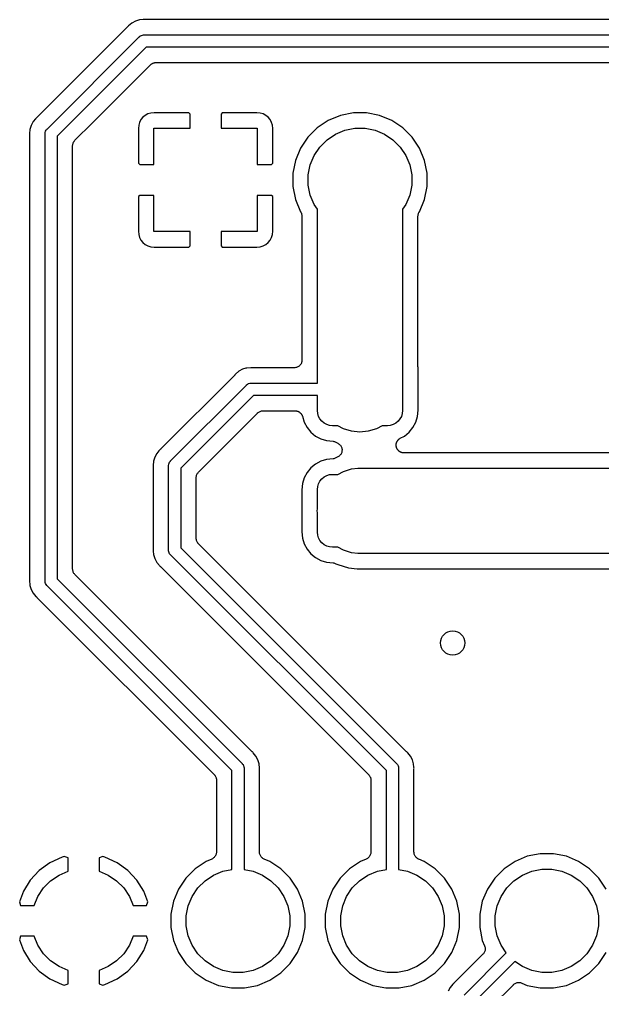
# Model space of a CAD drawing. Extents: x 49 to 143, y -158 to -38.
# Drawn here: x 70.98 to 80.57, y -66.66 to -50.7 of the extents above; entities that cross this region are included whole.
import ezdxf

# ---------------------------------------------------------------- set-up
doc = ezdxf.new("R2010")
doc.units = 0
doc.layers.add('BLACK', color=7, linetype='CONTINUOUS')

msp = doc.modelspace()

# ---------------------------------------------------------------- linework, layer by layer
at = {"layer": 'BLACK', "linetype": 'CONTINUOUS'}
for p, q in [((72.8274, -50.7582), (72.7735, -50.8025)), ((72.8889, -50.7254), (72.8274, -50.7582)), ((72.9556, -50.7051), (72.8889, -50.7254)), ((73.0137, -50.6994), (72.9556, -50.7051)), ((73.0138, -50.6994), (73.0137, -50.6994)), ((73.025, -50.6983), (73.0138, -50.6994)), ((73.0362, -50.6994), (73.025, -50.6983)), ((73.0415, -50.6994), (73.0362, -50.6994)), ((73.0468, -50.7), (73.0415, -50.6994)), ((73.0486, -50.7), (73.0468, -50.7)), ((87.4794, -50.7), (73.0486, -50.7)), ((72.758, -50.8204), (71.2674, -52.311)), ((72.7614, -50.8163), (72.758, -50.8204)), ((72.7652, -50.8125), (72.7614, -50.8163)), ((72.7663, -50.8112), (72.7652, -50.8125)), ((72.7735, -50.8025), (72.7663, -50.8112)), ((71.4338, -52.5038), (72.9508, -50.9868)), ((72.9508, -50.9868), (72.9539, -50.9829)), ((72.9539, -50.9829), (72.9578, -50.9798)), ((72.9578, -50.9798), (72.9615, -50.9768)), ((72.9578, -50.9798), (72.9578, -50.9798)), ((72.9615, -50.9768), (72.9692, -50.9705)), ((72.9692, -50.9705), (72.9865, -50.9612)), ((72.9865, -50.9612), (73.0054, -50.9554)), ((73.0054, -50.9554), (73.0201, -50.954)), ((73.0201, -50.954), (73.025, -50.9535)), ((73.0201, -50.954), (73.0201, -50.954)), ((73.025, -50.9535), (73.0299, -50.954)), ((73.0299, -50.954), (87.4981, -50.954)), ((73.0664, -51.154), (71.601, -52.6194)), ((87.4616, -51.154), (73.0664, -51.154)), ((73.2126, -51.4091), (73.2242, -51.408)), ((73.2242, -51.408), (87.3038, -51.408)), ((72.1794, -52.4002), (73.1344, -51.4452)), ((73.1344, -51.4452), (73.1347, -51.4449)), ((73.1347, -51.4449), (73.1347, -51.4449)), ((73.1347, -51.4449), (73.1348, -51.4449)), ((73.1348, -51.4449), (73.1357, -51.444)), ((73.1357, -51.444), (73.1449, -51.4366)), ((73.1449, -51.4366), (73.154, -51.4292)), ((73.154, -51.4292), (73.1545, -51.4289)), ((73.1545, -51.4289), (73.1551, -51.4285)), ((73.1551, -51.4285), (73.1655, -51.4231)), ((73.1655, -51.4231), (73.1758, -51.4176)), ((73.1758, -51.4176), (73.1765, -51.4174)), ((73.1765, -51.4174), (73.1771, -51.4171)), ((73.1771, -51.4171), (73.1884, -51.4138)), ((73.1884, -51.4138), (73.1996, -51.4104)), ((73.1996, -51.4104), (73.2002, -51.4104)), ((73.2002, -51.4104), (73.2009, -51.4102)), ((73.2009, -51.4102), (73.2126, -51.4091)), ((71.2423, -52.3352), (71.2052, -52.3804)), ((71.2495, -52.3265), (71.2423, -52.3352)), ((71.2423, -52.3352), (71.2423, -52.3352)), ((71.2582, -52.3193), (71.2495, -52.3265)), ((71.2619, -52.3156), (71.2582, -52.3193)), ((71.2661, -52.3122), (71.2619, -52.3156)), ((71.2674, -52.311), (71.2661, -52.3122)), ((72.9788, -52.3482), (72.9552, -52.3923)), ((73.0105, -52.3095), (72.9788, -52.3482)), ((73.0492, -52.2778), (73.0105, -52.3095)), ((73.0933, -52.2542), (73.0492, -52.2778)), ((73.1412, -52.2397), (73.0933, -52.2542)), ((73.1971, -52.2342), (73.1412, -52.2397)), ((73.766, -52.2358), (73.1971, -52.2342)), ((73.787, -52.2569), (73.766, -52.2358)), ((73.787, -52.49), (73.787, -52.2569)), ((74.316, -52.2358), (74.295, -52.2569)), ((74.295, -52.2569), (74.295, -52.49)), ((74.8849, -52.2342), (74.316, -52.2358)), ((74.9408, -52.2397), (74.8849, -52.2342)), ((74.9887, -52.2542), (74.9408, -52.2397)), ((75.0328, -52.2778), (74.9887, -52.2542)), ((75.0715, -52.3095), (75.0328, -52.2778)), ((75.1032, -52.3482), (75.0715, -52.3095)), ((75.1268, -52.3923), (75.1032, -52.3482)), ((76.0581, -52.3616), (75.8772, -52.4825)), ((76.259, -52.2784), (76.0581, -52.3616)), ((76.4723, -52.236), (76.259, -52.2784)), ((76.6897, -52.236), (76.4723, -52.236)), ((76.903, -52.2784), (76.6897, -52.236)), ((77.1039, -52.3616), (76.903, -52.2784)), ((77.2848, -52.4825), (77.1039, -52.3616)), ((71.1521, -52.5086), (71.1453, -52.578)), ((71.1724, -52.4419), (71.1521, -52.5086)), ((71.2052, -52.3804), (71.1724, -52.4419)), ((71.4082, -52.5395), (71.4175, -52.5222)), ((71.4175, -52.5222), (71.4265, -52.5112)), ((71.4265, -52.5112), (71.4299, -52.5069)), ((71.4299, -52.5069), (71.4338, -52.5038)), ((71.8922, -52.6874), (72.1794, -52.4002)), ((72.9407, -52.4402), (72.9352, -52.4961)), ((72.9352, -52.4961), (72.9368, -53.065)), ((72.9552, -52.3923), (72.9407, -52.4402)), ((73.191, -53.086), (73.191, -52.49)), ((73.191, -52.49), (73.787, -52.49)), ((74.295, -52.49), (74.891, -52.49)), ((74.891, -52.49), (74.891, -53.086)), ((75.1413, -52.4402), (75.1268, -52.3923)), ((75.1468, -52.4961), (75.1413, -52.4402)), ((75.1452, -53.065), (75.1468, -52.4961)), ((75.8772, -52.4825), (75.7235, -52.6362)), ((76.1784, -52.5867), (76.3331, -52.5227)), ((76.3331, -52.5227), (76.4973, -52.49)), ((76.4973, -52.49), (76.6647, -52.49)), ((76.6647, -52.49), (76.8289, -52.5227)), ((76.8289, -52.5227), (76.9836, -52.5867)), ((77.382, -52.5797), (77.2848, -52.4825)), ((71.1453, -52.578), (71.1464, -52.5892)), ((71.1464, -52.5892), (71.1466, -52.591)), ((71.1466, -52.591), (71.1465, -52.5963)), ((71.1465, -52.5963), (71.147, -52.6016)), ((71.147, -52.6016), (71.147, -59.9204)), ((71.4005, -52.578), (71.4024, -52.5584)), ((71.401, -52.5829), (71.4005, -52.578)), ((71.401, -59.9391), (71.401, -52.5829)), ((71.4024, -52.5584), (71.4082, -52.5395)), ((71.601, -52.6194), (71.601, -59.9026)), ((75.7235, -52.6362), (75.6026, -52.8171)), ((75.9208, -52.7982), (76.0392, -52.6798)), ((76.0392, -52.6798), (76.1784, -52.5867)), ((76.9836, -52.5867), (77.1228, -52.6798)), ((77.1228, -52.6798), (77.2412, -52.7982)), ((77.3821, -52.5798), (77.382, -52.5797)), ((77.4385, -52.6362), (77.3821, -52.5798)), ((77.5594, -52.8171), (77.4385, -52.6362)), ((71.855, -52.7755), (71.8563, -52.7638)), ((71.855, -52.7768), (71.855, -52.7755)), ((71.855, -52.7772), (71.855, -52.7768)), ((71.855, -52.7768), (71.855, -52.7768)), ((71.855, -52.7768), (71.855, -52.7768)), ((71.855, -59.7448), (71.855, -52.7772)), ((71.8563, -52.7638), (71.8575, -52.7521)), ((71.8575, -52.7521), (71.8577, -52.7515)), ((71.8577, -52.7515), (71.8578, -52.7508)), ((71.8578, -52.7508), (71.8613, -52.7396)), ((71.8613, -52.7396), (71.8648, -52.7284)), ((71.8648, -52.7284), (71.8651, -52.7278)), ((71.8651, -52.7278), (71.8653, -52.7272)), ((71.8653, -52.7272), (71.8709, -52.7169)), ((71.8709, -52.7169), (71.8765, -52.7066)), ((71.8765, -52.7066), (71.8769, -52.7061)), ((71.8769, -52.7061), (71.8772, -52.7055)), ((71.8772, -52.7055), (71.8847, -52.6965)), ((71.8847, -52.6965), (71.8922, -52.6874)), ((75.6026, -52.8171), (75.5194, -53.018)), ((75.8277, -52.9374), (75.9208, -52.7982)), ((77.2412, -52.7982), (77.3343, -52.9374)), ((77.6426, -53.018), (77.5594, -52.8171)), ((75.7637, -53.0921), (75.8277, -52.9374)), ((77.3343, -52.9374), (77.3983, -53.0921)), ((72.9368, -53.065), (72.9579, -53.086)), ((72.9579, -53.086), (73.191, -53.086)), ((74.891, -53.086), (75.1241, -53.086)), ((75.1241, -53.086), (75.1452, -53.065)), ((75.5194, -53.018), (75.477, -53.2313)), ((75.731, -53.2563), (75.7637, -53.0921)), ((77.3983, -53.0921), (77.431, -53.2563)), ((77.685, -53.2313), (77.6426, -53.018)), ((75.477, -53.2313), (75.477, -53.4487)), ((75.731, -53.4237), (75.731, -53.2563)), ((77.431, -53.2563), (77.431, -53.4237)), ((77.685, -53.4487), (77.685, -53.2313)), ((75.477, -53.4487), (75.5194, -53.662)), ((75.7637, -53.5879), (75.731, -53.4237)), ((77.431, -53.4237), (77.3983, -53.5879)), ((77.6426, -53.662), (77.685, -53.4487)), ((72.9368, -53.615), (72.9352, -54.1839)), ((72.9579, -53.594), (72.9368, -53.615)), ((73.191, -53.594), (72.9579, -53.594)), ((73.191, -54.19), (73.191, -53.594)), ((74.891, -53.594), (74.891, -54.19)), ((75.1241, -53.594), (74.891, -53.594)), ((75.1452, -53.615), (75.1241, -53.594)), ((75.1468, -54.1839), (75.1452, -53.615)), ((75.8277, -53.7426), (75.7637, -53.5879)), ((77.3983, -53.5879), (77.3343, -53.7426)), ((75.5194, -53.662), (75.6026, -53.8629)), ((75.881, -53.8223), (75.8277, -53.7426)), ((77.3343, -53.7426), (77.281, -53.8223)), ((77.5594, -53.8629), (77.6426, -53.662)), ((75.6026, -53.8629), (75.6056, -53.8674)), ((75.6056, -53.8674), (75.6058, -53.8676)), ((75.6058, -53.8676), (75.6058, -53.8676)), ((75.6058, -53.8676), (75.6058, -53.8676)), ((75.6058, -53.8676), (75.6066, -53.8688)), ((75.6066, -53.8688), (75.612, -53.8793)), ((75.612, -53.8793), (75.6174, -53.8895)), ((75.6174, -53.8895), (75.6176, -53.8902)), ((75.6176, -53.8902), (75.618, -53.8909)), ((75.618, -53.8909), (75.6212, -53.9021)), ((75.6212, -53.9021), (75.6246, -53.9132)), ((75.6246, -53.9132), (75.6247, -53.914)), ((75.6247, -53.914), (75.6249, -53.9147)), ((75.6249, -53.9147), (75.6259, -53.9262)), ((75.6259, -53.9262), (75.627, -53.9379)), ((75.627, -53.9379), (75.627, -56.304)), ((75.881, -56.435), (75.881, -53.8223)), ((77.281, -53.8223), (77.281, -57.135)), ((77.535, -53.9361), (77.5363, -53.9245)), ((77.535, -53.9376), (77.535, -53.9361)), ((77.535, -53.9379), (77.535, -53.9376)), ((77.535, -53.9376), (77.535, -53.9376)), ((77.535, -53.9376), (77.535, -53.9376)), ((77.535, -56.4163), (77.535, -53.9379)), ((77.5363, -53.9245), (77.5375, -53.9129)), ((77.5375, -53.9129), (77.5377, -53.9122)), ((77.5377, -53.9122), (77.5378, -53.9115)), ((77.5378, -53.9115), (77.5413, -53.9004)), ((77.5413, -53.9004), (77.5447, -53.8892)), ((77.5447, -53.8892), (77.5451, -53.8886)), ((77.5451, -53.8886), (77.5453, -53.8879)), ((77.5453, -53.8879), (77.5509, -53.8777)), ((77.5509, -53.8777), (77.5564, -53.8674)), ((77.5564, -53.8674), (77.5594, -53.8629)), ((72.9352, -54.1839), (72.9407, -54.2398)), ((72.9407, -54.2398), (72.9552, -54.2877)), ((73.787, -54.19), (73.191, -54.19)), ((73.787, -54.4231), (73.787, -54.19)), ((74.891, -54.19), (74.295, -54.19)), ((74.295, -54.19), (74.295, -54.4231)), ((75.1268, -54.2877), (75.1413, -54.2398)), ((75.1413, -54.2398), (75.1468, -54.1839)), ((72.9552, -54.2877), (72.9788, -54.3318)), ((72.9788, -54.3318), (73.0105, -54.3705)), ((73.0105, -54.3705), (73.0492, -54.4022)), ((73.0492, -54.4022), (73.0933, -54.4258)), ((73.0933, -54.4258), (73.1412, -54.4403)), ((73.1412, -54.4403), (73.1971, -54.4458)), ((73.766, -54.4442), (73.787, -54.4231)), ((74.295, -54.4231), (74.316, -54.4442)), ((74.8849, -54.4458), (74.9408, -54.4403)), ((74.9408, -54.4403), (74.9887, -54.4258)), ((74.9887, -54.4258), (75.0328, -54.4022)), ((75.0328, -54.4022), (75.0715, -54.3705)), ((75.0715, -54.3705), (75.1032, -54.3318)), ((75.1032, -54.3318), (75.1268, -54.2877)), ((73.1971, -54.4458), (73.766, -54.4442)), ((74.316, -54.4442), (74.8849, -54.4458)), ((75.6167, -56.354), (75.611, -56.3645)), ((75.6169, -56.3536), (75.6167, -56.354)), ((75.6171, -56.3532), (75.6169, -56.3536)), ((75.6206, -56.3418), (75.6171, -56.3532)), ((75.6242, -56.3304), (75.6206, -56.3418)), ((75.6243, -56.33), (75.6242, -56.3304)), ((75.6244, -56.3295), (75.6243, -56.33)), ((75.6257, -56.3177), (75.6244, -56.3295)), ((75.627, -56.3058), (75.6257, -56.3177)), ((75.627, -56.304), (75.627, -56.3049)), ((75.627, -56.3049), (75.627, -56.3049)), ((75.627, -56.3049), (75.627, -56.3049)), ((75.627, -56.3049), (75.627, -56.3058)), ((74.5894, -56.4892), (74.5355, -56.5335)), ((74.6509, -56.4564), (74.5894, -56.4892)), ((74.7043, -56.4402), (74.6509, -56.4564)), ((74.7176, -56.4361), (74.7043, -56.4401)), ((74.7043, -56.4401), (74.7043, -56.4402)), ((74.787, -56.4293), (74.7176, -56.4361)), ((74.7982, -56.4304), (74.787, -56.4293)), ((74.8035, -56.4304), (74.7982, -56.4304)), ((74.8089, -56.431), (74.8035, -56.4304)), ((74.8106, -56.431), (74.8089, -56.431)), ((75.5, -56.431), (74.8106, -56.431)), ((75.5119, -56.4298), (75.5, -56.431)), ((75.5238, -56.4288), (75.5119, -56.4298)), ((75.5242, -56.4286), (75.5238, -56.4288)), ((75.5247, -56.4286), (75.5242, -56.4286)), ((75.5361, -56.4251), (75.5247, -56.4286)), ((75.5476, -56.4218), (75.5361, -56.4251)), ((75.548, -56.4215), (75.5476, -56.4218)), ((75.5484, -56.4214), (75.548, -56.4215)), ((75.5589, -56.4158), (75.5484, -56.4214)), ((75.5695, -56.4103), (75.5589, -56.4158)), ((75.5699, -56.41), (75.5695, -56.4103)), ((75.5703, -56.4098), (75.5699, -56.41)), ((75.5795, -56.4022), (75.5703, -56.4098)), ((75.5889, -56.3947), (75.5795, -56.4022)), ((75.5891, -56.3944), (75.5889, -56.3947)), ((75.5895, -56.3941), (75.5891, -56.3944)), ((75.5971, -56.3849), (75.5895, -56.3941)), ((75.6048, -56.3758), (75.5971, -56.3849)), ((75.605, -56.3754), (75.6048, -56.3758)), ((75.6053, -56.375), (75.605, -56.3754)), ((75.611, -56.3645), (75.6053, -56.375)), ((75.881, -56.685), (75.881, -56.435)), ((75.881, -56.435), (75.881, -56.435)), ((77.5355, -56.4216), (77.535, -56.4163)), ((77.5354, -56.427), (77.5355, -56.4216)), ((77.5356, -56.4287), (77.5354, -56.427)), ((77.5368, -56.4412), (77.5356, -56.4287)), ((77.5368, -57.1288), (77.5368, -56.4412)), ((74.52, -56.5514), (73.2994, -57.772)), ((74.5234, -56.5473), (74.52, -56.5514)), ((74.5272, -56.5435), (74.5234, -56.5473)), ((74.5283, -56.5422), (74.5272, -56.5435)), ((74.5355, -56.5335), (74.5283, -56.5422)), ((73.4658, -57.9648), (74.7128, -56.7178)), ((74.7128, -56.7178), (74.7159, -56.7139)), ((74.7159, -56.7139), (74.7312, -56.7015)), ((74.7312, -56.7015), (74.7404, -56.6965)), ((74.7404, -56.6965), (74.7485, -56.6922)), ((74.7485, -56.6922), (74.7674, -56.6864)), ((74.7674, -56.6864), (74.7692, -56.6863)), ((74.7692, -56.6863), (74.7821, -56.685)), ((74.7821, -56.685), (74.787, -56.6845)), ((74.7821, -56.685), (74.7821, -56.685)), ((74.787, -56.6845), (74.7919, -56.685)), ((74.7919, -56.685), (75.881, -56.685)), ((74.8284, -56.885), (73.633, -58.0804)), ((75.881, -56.885), (74.8284, -56.885)), ((75.881, -57.135), (75.881, -56.885)), ((74.9171, -57.1595), (74.9275, -57.1541)), ((74.9275, -57.1541), (74.9378, -57.1486)), ((74.9378, -57.1486), (74.9385, -57.1484)), ((74.9385, -57.1484), (74.9391, -57.1481)), ((74.9391, -57.1481), (74.9504, -57.1448)), ((74.9504, -57.1448), (74.9616, -57.1414)), ((74.9616, -57.1414), (74.9622, -57.1414)), ((74.9622, -57.1414), (74.9629, -57.1412)), ((74.9629, -57.1412), (74.9746, -57.1401)), ((74.9746, -57.1401), (74.9862, -57.139)), ((74.9862, -57.139), (75.5126, -57.139)), ((75.5126, -57.139), (75.5144, -57.139)), ((75.5144, -57.139), (75.52, -57.1396)), ((75.52, -57.1396), (75.5257, -57.1397)), ((75.5257, -57.1397), (75.5323, -57.141)), ((75.5323, -57.141), (75.539, -57.1418)), ((75.539, -57.1418), (75.5444, -57.1435)), ((75.5444, -57.1435), (75.55, -57.1446)), ((75.55, -57.1446), (75.5562, -57.1472)), ((75.5562, -57.1472), (75.5626, -57.1493)), ((75.5626, -57.1493), (75.5676, -57.152)), ((75.5676, -57.152), (75.5729, -57.1542)), ((75.5729, -57.1542), (75.5785, -57.158)), ((75.8858, -57.1838), (75.881, -57.135)), ((77.281, -57.135), (77.2762, -57.1838)), ((77.5265, -57.2336), (77.5368, -57.1288)), ((73.9242, -58.1484), (74.8964, -57.1762)), ((74.8964, -57.1762), (74.8967, -57.1759)), ((74.8967, -57.1759), (74.8967, -57.1759)), ((74.8967, -57.1759), (74.8968, -57.1759)), ((74.8968, -57.1759), (74.8977, -57.175)), ((74.8977, -57.175), (74.9069, -57.1676)), ((74.9069, -57.1676), (74.916, -57.1602)), ((74.916, -57.1602), (74.9165, -57.1599)), ((74.9165, -57.1599), (74.9171, -57.1595)), ((75.5785, -57.158), (75.5844, -57.1612)), ((75.5844, -57.1612), (75.5887, -57.1649)), ((75.5887, -57.1649), (75.5934, -57.168)), ((75.5934, -57.168), (75.5982, -57.1728)), ((75.5982, -57.1728), (75.6033, -57.1771)), ((75.6033, -57.1771), (75.6069, -57.1816)), ((75.6069, -57.1816), (75.6109, -57.1856)), ((75.6109, -57.1856), (75.6146, -57.1912)), ((75.6146, -57.1912), (75.6189, -57.1965)), ((75.6189, -57.1965), (75.6215, -57.2015)), ((75.6215, -57.2015), (75.6247, -57.2062)), ((75.6247, -57.2062), (75.6272, -57.2125)), ((75.6272, -57.2125), (75.6304, -57.2184)), ((75.6304, -57.2184), (75.632, -57.2239)), ((75.632, -57.2239), (75.6341, -57.2291)), ((75.6341, -57.2291), (75.6642, -57.3283)), ((75.9, -57.2307), (75.8858, -57.1838)), ((75.9231, -57.2739), (75.9, -57.2307)), ((75.9542, -57.3118), (75.9231, -57.2739)), ((75.9921, -57.3429), (75.9542, -57.3118)), ((77.2078, -57.3118), (77.1699, -57.3429)), ((77.2389, -57.2739), (77.2078, -57.3118)), ((77.262, -57.2307), (77.2389, -57.2739)), ((77.2762, -57.1838), (77.262, -57.2307)), ((77.4978, -57.3283), (77.5265, -57.2336)), ((75.6642, -57.3283), (75.7109, -57.4157)), ((75.7109, -57.4157), (75.7737, -57.4923)), ((76.0353, -57.366), (75.9921, -57.3429)), ((76.0822, -57.3802), (76.0353, -57.366)), ((76.131, -57.385), (76.0822, -57.3802)), ((76.2186, -57.385), (76.131, -57.385)), ((76.3118, -57.4348), (76.2186, -57.385)), ((76.4438, -57.4749), (76.3118, -57.4348)), ((76.581, -57.4884), (76.4438, -57.4749)), ((76.7182, -57.4749), (76.581, -57.4884)), ((76.8502, -57.4348), (76.7182, -57.4749)), ((76.9434, -57.385), (76.8502, -57.4348)), ((77.031, -57.385), (76.9434, -57.385)), ((77.0798, -57.3802), (77.031, -57.385)), ((77.1267, -57.366), (77.0798, -57.3802)), ((77.1699, -57.3429), (77.1267, -57.366)), ((77.3883, -57.4923), (77.4511, -57.4157)), ((77.4511, -57.4157), (77.4978, -57.3283)), ((75.7737, -57.4923), (75.8503, -57.5551)), ((75.8503, -57.5551), (75.9377, -57.6018)), ((75.9377, -57.6018), (76.0324, -57.6305)), ((76.0324, -57.6305), (76.138, -57.6409)), ((77.1942, -57.6386), (77.1972, -57.633)), ((77.1972, -57.633), (77.2011, -57.6283)), ((77.2011, -57.6283), (77.2045, -57.6233)), ((77.2045, -57.6233), (77.209, -57.6188)), ((77.209, -57.6188), (77.213, -57.6139)), ((77.213, -57.6139), (77.2177, -57.61)), ((77.2177, -57.61), (77.222, -57.6058)), ((77.222, -57.6058), (77.2273, -57.6022)), ((77.2273, -57.6022), (77.2322, -57.5982)), ((77.2322, -57.5982), (77.2376, -57.5954)), ((77.2376, -57.5954), (77.2426, -57.592)), ((77.2426, -57.592), (77.3117, -57.5551)), ((77.3117, -57.5551), (77.3883, -57.4923)), ((73.2815, -57.7875), (73.2743, -57.7962)), ((73.2902, -57.7803), (73.2815, -57.7875)), ((73.2939, -57.7766), (73.2902, -57.7803)), ((73.2981, -57.7732), (73.2939, -57.7766)), ((73.2994, -57.772), (73.2981, -57.7732)), ((76.138, -57.6409), (76.1382, -57.6409)), ((76.1382, -57.6409), (76.1383, -57.6409)), ((76.1383, -57.6409), (76.1383, -57.6409)), ((76.1383, -57.6409), (76.1398, -57.6411)), ((76.1398, -57.6411), (76.1512, -57.6435)), ((76.1512, -57.6435), (76.1626, -57.6458)), ((76.1626, -57.6458), (76.1633, -57.6461)), ((76.1633, -57.6461), (76.164, -57.6463)), ((76.164, -57.6463), (76.1747, -57.6509)), ((76.1747, -57.6509), (76.1855, -57.6553)), ((76.1855, -57.6553), (76.2186, -57.673)), ((76.2186, -57.673), (76.2196, -57.6736)), ((76.2196, -57.6736), (76.2196, -57.6736)), ((76.2196, -57.6736), (76.2196, -57.6736)), ((76.2196, -57.6736), (76.2201, -57.6738)), ((76.2201, -57.6738), (76.2302, -57.6808)), ((76.2302, -57.6808), (76.2401, -57.6875)), ((76.2401, -57.6875), (76.2403, -57.6877)), ((76.2403, -57.6877), (76.2405, -57.6879)), ((76.2405, -57.6879), (76.2491, -57.6967)), ((76.2491, -57.6967), (76.2575, -57.7052)), ((76.2575, -57.7052), (76.2576, -57.7054)), ((76.2576, -57.7054), (76.2578, -57.7056)), ((76.2578, -57.7056), (76.2644, -57.7157)), ((76.2644, -57.7157), (76.2711, -57.7259)), ((76.2711, -57.7259), (76.2712, -57.7262)), ((76.2712, -57.7262), (76.2714, -57.7264)), ((76.2714, -57.7264), (76.2758, -57.7375)), ((76.2758, -57.7375), (76.2804, -57.7489)), ((76.2804, -57.7489), (76.2805, -57.7492)), ((76.2805, -57.7492), (76.2806, -57.7494)), ((76.2806, -57.7494), (76.2828, -57.7612)), ((76.2828, -57.7612), (76.2851, -57.7732)), ((76.2851, -57.7857), (76.285, -57.798)), ((76.2851, -57.7732), (76.2851, -57.7735)), ((76.2851, -57.7735), (76.2852, -57.7738)), ((76.2852, -57.7738), (76.2851, -57.7857)), ((77.1755, -57.7031), (77.1761, -57.6971)), ((77.1761, -57.7094), (77.1755, -57.7031)), ((77.176, -57.7158), (77.1761, -57.7094)), ((77.1772, -57.7218), (77.176, -57.7158)), ((77.1761, -57.6971), (77.1762, -57.691)), ((77.1762, -57.691), (77.1774, -57.6848)), ((77.1777, -57.7278), (77.1772, -57.7218)), ((77.1774, -57.6848), (77.1781, -57.6785)), ((77.1795, -57.7339), (77.1777, -57.7278)), ((77.1781, -57.6785), (77.1799, -57.6727)), ((77.1807, -57.7401), (77.1795, -57.7339)), ((77.1799, -57.6727), (77.1811, -57.6667)), ((77.183, -57.7458), (77.1807, -57.7401)), ((77.1811, -57.6667), (77.1835, -57.6609)), ((77.1847, -57.7516), (77.183, -57.7458)), ((77.1835, -57.6609), (77.1854, -57.6548)), ((77.1877, -57.7572), (77.1847, -57.7516)), ((77.1854, -57.6548), (77.1883, -57.6494)), ((77.1901, -57.7631), (77.1877, -57.7572)), ((77.1883, -57.6494), (77.1906, -57.6438)), ((77.1934, -57.7682), (77.1901, -57.7631)), ((77.1906, -57.6438), (77.1942, -57.6386)), ((77.1962, -57.7735), (77.1934, -57.7682)), ((77.2002, -57.7785), (77.1962, -57.7735)), ((77.2037, -57.7838), (77.2002, -57.7785)), ((77.208, -57.7881), (77.2037, -57.7838)), ((77.2118, -57.7929), (77.208, -57.7881)), ((77.2166, -57.7969), (77.2118, -57.7929)), ((73.2044, -57.9029), (73.1841, -57.9696)), ((73.2372, -57.8414), (73.2044, -57.9029)), ((73.2743, -57.7962), (73.2372, -57.8414)), ((73.2743, -57.7962), (73.2743, -57.7962)), ((76.0324, -57.9395), (75.9377, -57.9682)), ((76.138, -57.9291), (76.0324, -57.9395)), ((76.1494, -57.9268), (76.138, -57.9291)), ((76.1609, -57.9247), (76.1494, -57.9268)), ((76.1616, -57.9244), (76.1609, -57.9247)), ((76.1623, -57.9243), (76.1616, -57.9244)), ((76.173, -57.9199), (76.1623, -57.9243)), ((76.1839, -57.9155), (76.173, -57.9199)), ((76.1853, -57.9148), (76.1839, -57.9155)), ((76.1855, -57.9147), (76.1853, -57.9148)), ((76.1853, -57.9148), (76.1853, -57.9148)), ((76.1853, -57.9148), (76.1853, -57.9148)), ((76.2186, -57.897), (76.1855, -57.9147)), ((76.2287, -57.8902), (76.2186, -57.897)), ((76.2387, -57.8836), (76.2287, -57.8902)), ((76.2389, -57.8834), (76.2387, -57.8836)), ((76.2392, -57.8832), (76.2389, -57.8834)), ((76.2478, -57.8747), (76.2392, -57.8832)), ((76.2564, -57.8662), (76.2478, -57.8747)), ((76.2565, -57.8659), (76.2564, -57.8662)), ((76.2567, -57.8657), (76.2565, -57.8659)), ((76.2635, -57.8557), (76.2567, -57.8657)), ((76.2703, -57.8456), (76.2635, -57.8557)), ((76.2704, -57.8454), (76.2703, -57.8456)), ((76.2705, -57.8452), (76.2704, -57.8454)), ((76.2752, -57.8339), (76.2705, -57.8452)), ((76.2799, -57.8228), (76.2752, -57.8339)), ((76.28, -57.8226), (76.2799, -57.8228)), ((76.2801, -57.8223), (76.28, -57.8226)), ((76.2826, -57.8101), (76.2801, -57.8223)), ((76.285, -57.7986), (76.2826, -57.8101)), ((76.285, -57.798), (76.285, -57.7983)), ((76.285, -57.7983), (76.285, -57.7986)), ((77.2211, -57.8015), (77.2166, -57.7969)), ((77.2261, -57.8049), (77.2211, -57.8015)), ((77.2307, -57.8088), (77.2261, -57.8049)), ((77.2363, -57.8118), (77.2307, -57.8088)), ((77.2416, -57.8154), (77.2363, -57.8118)), ((77.2471, -57.8178), (77.2416, -57.8154)), ((77.2525, -57.8207), (77.2471, -57.8178)), ((77.2585, -57.8227), (77.2525, -57.8207)), ((77.2644, -57.8251), (77.2585, -57.8227)), ((77.2703, -57.8264), (77.2644, -57.8251)), ((77.2761, -57.8282), (77.2703, -57.8264)), ((77.2824, -57.8289), (77.2761, -57.8282)), ((77.2886, -57.8302), (77.2824, -57.8289)), ((77.2947, -57.8303), (77.2886, -57.8302)), ((77.3007, -57.831), (77.2947, -57.8303)), ((77.3025, -57.831), (77.3007, -57.831)), ((87.9245, -57.831), (77.3025, -57.831)), ((73.1841, -57.9696), (73.1773, -58.039)), ((73.1773, -58.039), (73.1784, -58.0502)), ((73.1784, -58.0502), (73.1786, -58.052)), ((73.1786, -58.052), (73.1785, -58.0573)), ((73.1785, -58.0573), (73.179, -58.0626)), ((73.179, -58.0626), (73.179, -59.4124)), ((73.4325, -58.039), (73.4344, -58.0194)), ((73.433, -58.0439), (73.4325, -58.039)), ((73.433, -59.4311), (73.433, -58.0439)), ((73.4344, -58.0194), (73.4402, -58.0005)), ((73.4402, -58.0005), (73.4495, -57.9832)), ((73.4495, -57.9832), (73.4588, -57.9718)), ((73.4588, -57.9718), (73.4619, -57.9679)), ((73.4619, -57.9679), (73.4658, -57.9648)), ((73.633, -58.0804), (73.633, -59.3946)), ((75.7737, -58.0777), (75.7109, -58.1543)), ((75.8503, -58.0149), (75.7737, -58.0777)), ((75.9377, -57.9682), (75.8503, -58.0149)), ((76.3118, -58.1352), (76.4438, -58.0951)), ((76.4438, -58.0951), (76.5466, -58.085)), ((76.5466, -58.085), (100.55, -58.085)), ((73.887, -58.2365), (73.8883, -58.2248)), ((73.887, -58.2378), (73.887, -58.2365)), ((73.887, -58.2382), (73.887, -58.2378)), ((73.887, -58.2378), (73.887, -58.2378)), ((73.887, -58.2378), (73.887, -58.2378)), ((73.887, -59.2368), (73.887, -58.2382)), ((73.8883, -58.2248), (73.8895, -58.2131)), ((73.8895, -58.2131), (73.8897, -58.2125)), ((73.8897, -58.2125), (73.8898, -58.2118)), ((73.8898, -58.2118), (73.8933, -58.2006)), ((73.8933, -58.2006), (73.8968, -58.1894)), ((73.8968, -58.1894), (73.8971, -58.1888)), ((73.8971, -58.1888), (73.8973, -58.1882)), ((73.8973, -58.1882), (73.9029, -58.1779)), ((73.9029, -58.1779), (73.9085, -58.1676)), ((73.9085, -58.1676), (73.9089, -58.1671)), ((73.9089, -58.1671), (73.9092, -58.1665)), ((73.9092, -58.1665), (73.9167, -58.1575)), ((73.9167, -58.1575), (73.9242, -58.1484)), ((75.6642, -58.2417), (75.6355, -58.3364)), ((75.7109, -58.1543), (75.6642, -58.2417)), ((75.9231, -58.2961), (75.9542, -58.2582)), ((75.9542, -58.2582), (75.9921, -58.2271)), ((75.9921, -58.2271), (76.0353, -58.204)), ((76.0353, -58.204), (76.0822, -58.1898)), ((76.0822, -58.1898), (76.131, -58.185)), ((76.131, -58.185), (76.2186, -58.185)), ((76.2186, -58.185), (76.3118, -58.1352)), ((75.6355, -58.3364), (75.6252, -58.4412)), ((75.881, -58.435), (75.8858, -58.3862)), ((75.8858, -58.3862), (75.9, -58.3393)), ((75.9, -58.3393), (75.9231, -58.2961)), ((75.6252, -58.4412), (75.6252, -58.7506)), ((75.881, -58.7506), (75.881, -58.435)), ((75.6251, -58.7524), (75.6245, -58.7577)), ((75.6252, -58.7506), (75.6251, -58.7524)), ((75.8776, -58.785), (75.881, -58.7506)), ((75.6245, -58.7631), (75.6224, -58.785)), ((75.6224, -58.785), (75.6245, -58.8069)), ((75.6245, -58.7577), (75.6245, -58.7631)), ((75.6245, -58.8069), (75.6247, -58.8087)), ((75.6247, -58.8087), (75.6246, -58.8141)), ((75.6246, -58.8141), (75.6252, -58.8194)), ((75.6252, -58.8194), (75.6252, -59.1288)), ((75.881, -58.8194), (75.8776, -58.785)), ((75.881, -59.135), (75.881, -58.8194)), ((75.6252, -59.1288), (75.6355, -59.2336)), ((75.8858, -59.1838), (75.881, -59.135)), ((75.9, -59.2307), (75.8858, -59.1838)), ((75.9231, -59.2739), (75.9, -59.2307)), ((73.8881, -59.2484), (73.887, -59.2368)), ((73.8892, -59.2601), (73.8881, -59.2484)), ((73.8894, -59.2608), (73.8892, -59.2601)), ((73.8894, -59.2614), (73.8894, -59.2608)), ((73.8928, -59.2726), (73.8894, -59.2614)), ((73.8961, -59.2839), (73.8928, -59.2726)), ((73.8964, -59.2845), (73.8961, -59.2839)), ((73.8966, -59.2852), (73.8964, -59.2845)), ((73.9021, -59.2955), (73.8966, -59.2852)), ((73.9075, -59.3059), (73.9021, -59.2955)), ((73.9079, -59.3065), (73.9075, -59.3059)), ((73.9082, -59.307), (73.9079, -59.3065)), ((73.9156, -59.3161), (73.9082, -59.307)), ((73.923, -59.3253), (73.9156, -59.3161)), ((73.9239, -59.3262), (73.923, -59.3253)), ((73.9239, -59.3263), (73.9239, -59.3262)), ((73.9242, -59.3266), (73.9239, -59.3263)), ((73.9239, -59.3263), (73.9239, -59.3263)), ((77.348, -62.7504), (73.9242, -59.3266)), ((75.6355, -59.2336), (75.6642, -59.3283)), ((75.6642, -59.3283), (75.7109, -59.4157)), ((75.9542, -59.3118), (75.9231, -59.2739)), ((75.9921, -59.3429), (75.9542, -59.3118)), ((76.0353, -59.366), (75.9921, -59.3429)), ((76.0822, -59.3802), (76.0353, -59.366)), ((76.131, -59.385), (76.0822, -59.3802)), ((76.2186, -59.385), (76.131, -59.385)), ((76.3118, -59.4348), (76.2186, -59.385)), ((73.1784, -59.4248), (73.1773, -59.436)), ((73.1773, -59.436), (73.1784, -59.4472)), ((73.179, -59.4141), (73.1784, -59.4195)), ((73.1784, -59.4195), (73.1784, -59.4248)), ((73.1784, -59.4472), (73.1784, -59.4472)), ((73.1784, -59.4472), (73.1841, -59.5054)), ((73.179, -59.4124), (73.179, -59.4141)), ((73.1841, -59.5054), (73.2044, -59.5721)), ((73.4325, -59.436), (73.433, -59.4311)), ((73.433, -59.4409), (73.4325, -59.436)), ((73.4338, -59.4489), (73.433, -59.4409)), ((73.433, -59.4409), (73.433, -59.4409)), ((73.4344, -59.4556), (73.4338, -59.4489)), ((73.4357, -59.4596), (73.4344, -59.4556)), ((73.4402, -59.4745), (73.4357, -59.4596)), ((73.4495, -59.4918), (73.4402, -59.4745)), ((73.4619, -59.5071), (73.4495, -59.4918)), ((73.4658, -59.5102), (73.4619, -59.5071)), ((77.0144, -63.0588), (73.4658, -59.5102)), ((73.633, -59.3946), (77.1816, -62.9432)), ((75.7109, -59.4157), (75.7737, -59.4923)), ((75.7737, -59.4923), (75.8503, -59.5551)), ((76.4438, -59.4749), (76.3118, -59.4348)), ((76.5466, -59.485), (76.4438, -59.4749)), ((99.884, -59.485), (76.5466, -59.485)), ((73.2044, -59.5721), (73.2372, -59.6336)), ((73.2372, -59.6336), (73.2815, -59.6875)), ((73.2815, -59.6875), (73.2902, -59.6947)), ((73.2902, -59.6947), (73.2915, -59.6958)), ((73.2915, -59.6958), (73.2953, -59.6996)), ((73.2953, -59.6996), (73.2994, -59.703)), ((73.2994, -59.703), (76.7232, -63.1268)), ((75.8503, -59.5551), (75.9377, -59.6018)), ((75.9377, -59.6018), (76.0324, -59.6305)), ((76.0324, -59.6305), (76.138, -59.6409)), ((76.138, -59.6409), (76.1382, -59.6409)), ((76.1382, -59.6409), (76.1383, -59.6409)), ((76.1383, -59.6409), (76.1383, -59.6409)), ((76.1383, -59.6409), (76.1398, -59.6411)), ((76.1398, -59.6411), (76.1512, -59.6435)), ((76.1512, -59.6435), (76.1626, -59.6458)), ((76.1626, -59.6458), (76.1633, -59.6461)), ((76.1633, -59.6461), (76.164, -59.6463)), ((76.164, -59.6463), (76.1747, -59.6509)), ((76.1747, -59.6509), (76.1855, -59.6553)), ((76.1855, -59.6553), (76.2142, -59.6706)), ((76.2142, -59.6706), (76.394, -59.7252)), ((71.8561, -59.7564), (71.855, -59.7448)), ((71.8572, -59.7681), (71.8561, -59.7564)), ((71.8574, -59.7688), (71.8572, -59.7681)), ((71.8574, -59.7694), (71.8574, -59.7688)), ((71.8608, -59.7806), (71.8574, -59.7694)), ((71.8641, -59.7919), (71.8608, -59.7806)), ((71.8644, -59.7925), (71.8641, -59.7919)), ((71.8646, -59.7932), (71.8644, -59.7925)), ((71.8701, -59.8035), (71.8646, -59.7932)), ((71.8755, -59.8139), (71.8701, -59.8035)), ((71.8759, -59.8145), (71.8755, -59.8139)), ((71.8762, -59.815), (71.8759, -59.8145)), ((71.8836, -59.8241), (71.8762, -59.815)), ((71.891, -59.8333), (71.8836, -59.8241)), ((71.8919, -59.8342), (71.891, -59.8333)), ((71.8919, -59.8343), (71.8919, -59.8342)), ((71.8922, -59.8346), (71.8919, -59.8343)), ((71.8919, -59.8343), (71.8919, -59.8343)), ((74.808, -62.7504), (71.8922, -59.8346)), ((76.394, -59.7252), (76.5341, -59.739)), ((76.5341, -59.739), (99.503, -59.739)), ((71.1464, -59.9328), (71.1453, -59.944)), ((71.1453, -59.944), (71.1505, -59.9965)), ((71.147, -59.9221), (71.1464, -59.9275)), ((71.1464, -59.9275), (71.1464, -59.9328)), ((71.147, -59.9204), (71.147, -59.9221)), ((71.1505, -59.9965), (71.1505, -59.9965)), ((71.1505, -59.9965), (71.1521, -60.0134)), ((71.1521, -60.0134), (71.1724, -60.0801)), ((71.4005, -59.944), (71.401, -59.9391)), ((71.401, -59.9489), (71.4005, -59.944)), ((71.4024, -59.9636), (71.401, -59.9489)), ((71.401, -59.9489), (71.401, -59.9489)), ((71.4082, -59.9825), (71.4024, -59.9636)), ((71.4175, -59.9998), (71.4082, -59.9825)), ((71.4299, -60.0151), (71.4175, -59.9998)), ((71.4338, -60.0182), (71.4299, -60.0151)), ((74.4744, -63.0588), (71.4338, -60.0182)), ((71.601, -59.9026), (74.6416, -62.9432)), ((71.1724, -60.0801), (71.2052, -60.1416)), ((71.2052, -60.1416), (71.2495, -60.1955)), ((71.2495, -60.1955), (71.2582, -60.2027)), ((71.2582, -60.2027), (71.2595, -60.2038)), ((71.2595, -60.2038), (71.2633, -60.2076)), ((71.2633, -60.2076), (71.2674, -60.211)), ((71.2674, -60.211), (74.1832, -63.1268)), ((74.8121, -62.7538), (74.808, -62.7504)), ((74.8159, -62.7576), (74.8121, -62.7538)), ((74.8172, -62.7587), (74.8159, -62.7576)), ((74.8259, -62.7659), (74.8172, -62.7587)), ((74.8702, -62.8198), (74.8259, -62.7659)), ((74.903, -62.8813), (74.8702, -62.8198)), ((74.9186, -62.9325), (74.903, -62.8813)), ((77.3521, -62.7538), (77.348, -62.7504)), ((77.3559, -62.7576), (77.3521, -62.7538)), ((77.3572, -62.7587), (77.3559, -62.7576)), ((77.3659, -62.7659), (77.3572, -62.7587)), ((77.4102, -62.8198), (77.3659, -62.7659)), ((77.443, -62.8813), (77.4102, -62.8198)), ((77.4633, -62.948), (77.443, -62.8813)), ((74.4744, -64.6852), (74.4744, -63.0588)), ((74.6416, -62.9432), (74.6455, -62.9463)), ((74.6455, -62.9463), (74.6579, -62.9616)), ((74.6579, -62.9616), (74.6672, -62.9789)), ((74.6672, -62.9789), (74.6709, -62.991)), ((74.6709, -62.991), (74.673, -62.9978)), ((74.673, -62.9978), (74.673, -62.9978)), ((74.673, -62.9978), (74.6744, -63.0125)), ((74.6744, -63.0125), (74.6744, -63.0125)), ((74.6744, -63.0125), (74.6749, -63.0174)), ((74.6749, -63.0174), (74.6744, -63.0223)), ((74.6744, -63.0223), (74.6744, -64.6852)), ((74.9233, -62.948), (74.9186, -62.9325)), ((74.9186, -62.9325), (74.9186, -62.9325)), ((74.9301, -63.0174), (74.9233, -62.948)), ((74.9284, -63.0393), (74.929, -63.0339)), ((74.9284, -63.041), (74.9284, -63.0393)), ((74.9284, -64.3988), (74.9284, -63.041)), ((74.929, -63.0286), (74.9301, -63.0174)), ((74.929, -63.0339), (74.929, -63.0286)), ((77.0144, -64.6852), (77.0144, -63.0588)), ((77.1816, -62.9432), (77.1855, -62.9463)), ((77.1855, -62.9463), (77.1886, -62.9502)), ((77.1886, -62.9502), (77.1886, -62.9502)), ((77.1886, -62.9502), (77.1887, -62.9503)), ((77.1887, -62.9503), (77.1979, -62.9616)), ((77.1979, -62.9616), (77.2072, -62.9789)), ((77.2072, -62.9789), (77.213, -62.9978)), ((77.213, -62.9978), (77.2144, -63.0125)), ((77.2144, -63.0125), (77.2144, -63.0125)), ((77.2144, -63.0125), (77.2149, -63.0174)), ((77.2149, -63.0174), (77.2144, -63.0223)), ((77.2144, -63.0223), (77.2144, -64.6852)), ((77.469, -63.0061), (77.4633, -62.948)), ((77.4684, -63.0392), (77.469, -63.0339)), ((77.4684, -63.041), (77.4684, -63.0392)), ((77.4684, -64.3988), (77.4684, -63.041)), ((77.469, -63.0062), (77.469, -63.0061)), ((77.4701, -63.0174), (77.469, -63.0062)), ((77.469, -63.0286), (77.4701, -63.0174)), ((77.469, -63.0339), (77.469, -63.0286)), ((74.1832, -63.1268), (74.1835, -63.1271)), ((74.1835, -63.1271), (74.1835, -63.1271)), ((74.1835, -63.1271), (74.1835, -63.1272)), ((74.1835, -63.1272), (74.1844, -63.1281)), ((74.1844, -63.1281), (74.1918, -63.1373)), ((74.1918, -63.1373), (74.1992, -63.1464)), ((74.1992, -63.1464), (74.1995, -63.1469)), ((74.1995, -63.1469), (74.1999, -63.1475)), ((74.1999, -63.1475), (74.2053, -63.1579)), ((74.2053, -63.1579), (74.2108, -63.1682)), ((74.2108, -63.1682), (74.211, -63.1689)), ((74.211, -63.1689), (74.2113, -63.1695)), ((74.2113, -63.1695), (74.2146, -63.1808)), ((74.2146, -63.1808), (74.218, -63.192)), ((74.218, -63.192), (74.218, -63.1926)), ((74.218, -63.1926), (74.2182, -63.1933)), ((74.2182, -63.1933), (74.2193, -63.205)), ((74.2193, -63.205), (74.2204, -63.2166)), ((74.2204, -63.2166), (74.2204, -64.3988)), ((76.7232, -63.1268), (76.7235, -63.1271)), ((76.7235, -63.1271), (76.7235, -63.1271)), ((76.7235, -63.1271), (76.7235, -63.1272)), ((76.7235, -63.1272), (76.7244, -63.1281)), ((76.7244, -63.1281), (76.7318, -63.1373)), ((76.7318, -63.1373), (76.7392, -63.1464)), ((76.7392, -63.1464), (76.7395, -63.1469)), ((76.7395, -63.1469), (76.7399, -63.1475)), ((76.7399, -63.1475), (76.7453, -63.1579)), ((76.7453, -63.1579), (76.7508, -63.1682)), ((76.7508, -63.1682), (76.751, -63.1689)), ((76.751, -63.1689), (76.7513, -63.1695)), ((76.7513, -63.1695), (76.7546, -63.1808)), ((76.7546, -63.1808), (76.758, -63.192)), ((76.758, -63.192), (76.758, -63.1926)), ((76.758, -63.1926), (76.7582, -63.1933)), ((76.7582, -63.1933), (76.7593, -63.205)), ((76.7593, -63.205), (76.7604, -63.2166)), ((76.7604, -63.2166), (76.7604, -64.3988)), ((71.682, -64.486), (71.4814, -64.5772)), ((71.7164, -64.4755), (71.682, -64.486)), ((71.7804, -64.496), (71.7164, -64.4755)), ((71.7804, -64.7172), (71.7804, -64.496)), ((72.3524, -64.4755), (72.2884, -64.496)), ((72.2884, -64.496), (72.2884, -64.7172)), ((72.3868, -64.486), (72.3524, -64.4755)), ((72.5874, -64.5772), (72.3868, -64.486)), ((74.173, -64.497), (74.1639, -64.5045)), ((74.1823, -64.4895), (74.173, -64.497)), ((74.1826, -64.4891), (74.1823, -64.4895)), ((74.183, -64.4888), (74.1826, -64.4891)), ((74.1906, -64.4796), (74.183, -64.4888)), ((74.1982, -64.4706), (74.1906, -64.4796)), ((74.1985, -64.4701), (74.1982, -64.4706)), ((74.1988, -64.4696), (74.1985, -64.4701)), ((74.2044, -64.4592), (74.1988, -64.4696)), ((74.2101, -64.4488), (74.2044, -64.4592)), ((74.2103, -64.4483), (74.2101, -64.4488)), ((74.2106, -64.4478), (74.2103, -64.4483)), ((74.214, -64.4365), (74.2106, -64.4478)), ((74.2176, -64.4252), (74.214, -64.4365)), ((74.2177, -64.4247), (74.2176, -64.4252)), ((74.2178, -64.4241), (74.2177, -64.4247)), ((74.2191, -64.4124), (74.2178, -64.4241)), ((74.2204, -64.4006), (74.2191, -64.4124)), ((74.2204, -64.3988), (74.2204, -64.3995)), ((74.2204, -64.3995), (74.2204, -64.3995)), ((74.2204, -64.3995), (74.2204, -64.3995)), ((74.2204, -64.3995), (74.2204, -64.4006)), ((74.9296, -64.4106), (74.9284, -64.3988)), ((74.9306, -64.4224), (74.9296, -64.4106)), ((74.9308, -64.4229), (74.9306, -64.4224)), ((74.9308, -64.4235), (74.9308, -64.4229)), ((74.9342, -64.4348), (74.9308, -64.4235)), ((74.9376, -64.4462), (74.9342, -64.4348)), ((74.9378, -64.4467), (74.9376, -64.4462)), ((74.938, -64.4472), (74.9378, -64.4467)), ((74.9436, -64.4577), (74.938, -64.4472)), ((74.949, -64.4682), (74.9436, -64.4577)), ((74.9494, -64.4686), (74.949, -64.4682)), ((74.9496, -64.4691), (74.9494, -64.4686)), ((74.9572, -64.4783), (74.9496, -64.4691)), ((74.9645, -64.4875), (74.9572, -64.4783)), ((74.9649, -64.4879), (74.9645, -64.4875)), ((74.9653, -64.4883), (74.9649, -64.4879)), ((74.9744, -64.4959), (74.9653, -64.4883)), ((74.9835, -64.5035), (74.9744, -64.4959)), ((76.713, -64.497), (76.7039, -64.5045)), ((76.7223, -64.4895), (76.713, -64.497)), ((76.7226, -64.4891), (76.7223, -64.4895)), ((76.723, -64.4888), (76.7226, -64.4891)), ((76.7306, -64.4796), (76.723, -64.4888)), ((76.7382, -64.4706), (76.7306, -64.4796)), ((76.7385, -64.4701), (76.7382, -64.4706)), ((76.7388, -64.4696), (76.7385, -64.4701)), ((76.7444, -64.4592), (76.7388, -64.4696)), ((76.7501, -64.4488), (76.7444, -64.4592)), ((76.7503, -64.4483), (76.7501, -64.4488)), ((76.7506, -64.4478), (76.7503, -64.4483)), ((76.754, -64.4365), (76.7506, -64.4478)), ((76.7576, -64.4252), (76.754, -64.4365)), ((76.7577, -64.4247), (76.7576, -64.4252)), ((76.7578, -64.4241), (76.7577, -64.4247)), ((76.7591, -64.4124), (76.7578, -64.4241)), ((76.7604, -64.4006), (76.7591, -64.4124)), ((76.7604, -64.3988), (76.7604, -64.3995)), ((76.7604, -64.3995), (76.7604, -64.3995)), ((76.7604, -64.3995), (76.7604, -64.3995)), ((76.7604, -64.3995), (76.7604, -64.4006)), ((77.4696, -64.4106), (77.4684, -64.3988)), ((77.4706, -64.4224), (77.4696, -64.4106)), ((77.4708, -64.4229), (77.4706, -64.4224)), ((77.4708, -64.4235), (77.4708, -64.4229)), ((77.4742, -64.4348), (77.4708, -64.4235)), ((77.4776, -64.4462), (77.4742, -64.4348)), ((77.4778, -64.4467), (77.4776, -64.4462)), ((77.478, -64.4472), (77.4778, -64.4467)), ((77.4836, -64.4577), (77.478, -64.4472)), ((77.489, -64.4682), (77.4836, -64.4577)), ((77.4894, -64.4686), (77.489, -64.4682)), ((77.4896, -64.4691), (77.4894, -64.4686)), ((77.4972, -64.4783), (77.4896, -64.4691)), ((77.5045, -64.4875), (77.4972, -64.4783)), ((77.5049, -64.4879), (77.5045, -64.4875)), ((77.5053, -64.4883), (77.5049, -64.4879)), ((77.5144, -64.4959), (77.5053, -64.4883)), ((77.5235, -64.5035), (77.5144, -64.4959)), ((79.3324, -64.4704), (79.1315, -64.5536)), ((79.5457, -64.428), (79.3324, -64.4704)), ((79.7631, -64.428), (79.5457, -64.428)), ((79.9764, -64.4704), (79.7631, -64.428)), ((80.1773, -64.5536), (79.9764, -64.4704)), ((71.4814, -64.5772), (71.3058, -64.7034)), ((72.7631, -64.7034), (72.5874, -64.5772)), ((74.0515, -64.5536), (73.8706, -64.6745)), ((74.142, -64.5161), (74.0515, -64.5536)), ((74.1525, -64.5106), (74.142, -64.5161)), ((74.1629, -64.5051), (74.1525, -64.5106)), ((74.1634, -64.5047), (74.1629, -64.5051)), ((74.1639, -64.5045), (74.1634, -64.5047)), ((74.984, -64.5037), (74.9835, -64.5035)), ((74.9844, -64.5041), (74.984, -64.5037)), ((74.9948, -64.5097), (74.9844, -64.5041)), ((75.0052, -64.5155), (74.9948, -64.5097)), ((75.0062, -64.5159), (75.0052, -64.5155)), ((75.0068, -64.5161), (75.0062, -64.5159)), ((75.0062, -64.5159), (75.0062, -64.5159)), ((75.0062, -64.5159), (75.0062, -64.5159)), ((75.0973, -64.5536), (75.0068, -64.5161)), ((75.2782, -64.6745), (75.0973, -64.5536)), ((76.5915, -64.5536), (76.4106, -64.6745)), ((76.682, -64.5161), (76.5915, -64.5536)), ((76.6925, -64.5106), (76.682, -64.5161)), ((76.7029, -64.5051), (76.6925, -64.5106)), ((76.7034, -64.5047), (76.7029, -64.5051)), ((76.7039, -64.5045), (76.7034, -64.5047)), ((77.524, -64.5037), (77.5235, -64.5035)), ((77.5244, -64.5041), (77.524, -64.5037)), ((77.5348, -64.5097), (77.5244, -64.5041)), ((77.5452, -64.5155), (77.5348, -64.5097)), ((77.5462, -64.5159), (77.5452, -64.5155)), ((77.5468, -64.5161), (77.5462, -64.5159)), ((77.5462, -64.5159), (77.5462, -64.5159)), ((77.5462, -64.5159), (77.5462, -64.5159)), ((77.6373, -64.5536), (77.5468, -64.5161)), ((77.8182, -64.6745), (77.6373, -64.5536)), ((79.1315, -64.5536), (78.9506, -64.6745)), ((80.3582, -64.6745), (80.1773, -64.5536)), ((71.3058, -64.7034), (71.1581, -64.8615)), ((71.4926, -64.8718), (71.6318, -64.7787)), ((71.6318, -64.7787), (71.7804, -64.7172)), ((72.2884, -64.7172), (72.437, -64.7787)), ((72.437, -64.7787), (72.5762, -64.8718)), ((72.9107, -64.8615), (72.7631, -64.7034)), ((73.8706, -64.6745), (73.7169, -64.8282)), ((74.0326, -64.8718), (74.1718, -64.7787)), ((74.1718, -64.7787), (74.3265, -64.7147)), ((74.3265, -64.7147), (74.4744, -64.6852)), ((74.6744, -64.6852), (74.8223, -64.7147)), ((74.8223, -64.7147), (74.977, -64.7787)), ((74.977, -64.7787), (75.1162, -64.8718)), ((75.4319, -64.8282), (75.2782, -64.6745)), ((76.4106, -64.6745), (76.2569, -64.8282)), ((76.5726, -64.8718), (76.7118, -64.7787)), ((76.7118, -64.7787), (76.8665, -64.7147)), ((76.8665, -64.7147), (77.0144, -64.6852)), ((77.2144, -64.6852), (77.3623, -64.7147)), ((77.3623, -64.7147), (77.517, -64.7787)), ((77.517, -64.7787), (77.6562, -64.8718)), ((77.9719, -64.8282), (77.8182, -64.6745)), ((78.9506, -64.6745), (78.7969, -64.8282)), ((79.1126, -64.8718), (79.2518, -64.7787)), ((79.2518, -64.7787), (79.4065, -64.7147)), ((79.4065, -64.7147), (79.5707, -64.682)), ((79.5707, -64.682), (79.7381, -64.682)), ((79.7381, -64.682), (79.9023, -64.7147)), ((79.9023, -64.7147), (80.057, -64.7787)), ((80.057, -64.7787), (80.1962, -64.8718)), ((80.5119, -64.8282), (80.3582, -64.6745)), ((71.1581, -64.8615), (71.0441, -65.0453)), ((71.3742, -64.9902), (71.4926, -64.8718)), ((72.5762, -64.8718), (72.6946, -64.9902)), ((73.0247, -65.0453), (72.9107, -64.8615)), ((73.7169, -64.8282), (73.596, -65.0091)), ((73.9142, -64.9902), (74.0326, -64.8718)), ((75.1162, -64.8718), (75.2346, -64.9902)), ((75.5528, -65.0091), (75.4319, -64.8282)), ((76.2569, -64.8282), (76.136, -65.0091)), ((76.4542, -64.9902), (76.5726, -64.8718)), ((77.6562, -64.8718), (77.7746, -64.9902)), ((78.0928, -65.0091), (77.9719, -64.8282)), ((78.7969, -64.8282), (78.676, -65.0091)), ((78.9942, -64.9902), (79.1126, -64.8718)), ((80.1962, -64.8718), (80.3146, -64.9902)), ((80.6328, -65.0091), (80.5119, -64.8282)), ((71.0441, -65.0453), (70.9792, -65.2185)), ((71.2196, -65.278), (71.2811, -65.1294)), ((71.2811, -65.1294), (71.3742, -64.9902)), ((72.6946, -64.9902), (72.7877, -65.1294)), ((72.7877, -65.1294), (72.8492, -65.278)), ((73.0896, -65.2185), (73.0247, -65.0453)), ((73.596, -65.0091), (73.5128, -65.21)), ((73.7571, -65.2841), (73.8211, -65.1294)), ((73.8211, -65.1294), (73.9142, -64.9902)), ((75.2346, -64.9902), (75.3277, -65.1294)), ((75.3277, -65.1294), (75.3917, -65.2841)), ((75.636, -65.21), (75.5528, -65.0091)), ((76.136, -65.0091), (76.0528, -65.21)), ((76.2971, -65.2841), (76.3611, -65.1294)), ((76.3611, -65.1294), (76.4542, -64.9902)), ((77.7746, -64.9902), (77.8677, -65.1294)), ((77.8677, -65.1294), (77.9317, -65.2841)), ((78.176, -65.21), (78.0928, -65.0091)), ((78.676, -65.0091), (78.5928, -65.21)), ((78.8371, -65.2841), (78.9011, -65.1294)), ((78.9011, -65.1294), (78.9942, -64.9902)), ((80.3146, -64.9902), (80.4077, -65.1294)), ((80.4077, -65.1294), (80.4717, -65.2841)), ((70.9792, -65.2185), (70.9981, -65.278)), ((70.9981, -65.278), (71.2196, -65.278)), ((72.8492, -65.278), (73.0707, -65.278)), ((73.0707, -65.278), (73.0896, -65.2185)), ((73.5128, -65.21), (73.4704, -65.4233)), ((73.7244, -65.4483), (73.7571, -65.2841)), ((75.3917, -65.2841), (75.4244, -65.4483)), ((75.6784, -65.4233), (75.636, -65.21)), ((76.0528, -65.21), (76.0104, -65.4233)), ((76.2644, -65.4483), (76.2971, -65.2841)), ((77.9317, -65.2841), (77.9644, -65.4483)), ((78.2184, -65.4233), (78.176, -65.21)), ((78.5928, -65.21), (78.5504, -65.4233)), ((78.8044, -65.4483), (78.8371, -65.2841)), ((80.4717, -65.2841), (80.5044, -65.4483)), ((73.4704, -65.4233), (73.4704, -65.6407)), ((73.7244, -65.6157), (73.7244, -65.4483)), ((75.4244, -65.4483), (75.4244, -65.6157)), ((75.6784, -65.6407), (75.6784, -65.4233)), ((76.0104, -65.4233), (76.0104, -65.6407)), ((76.2644, -65.6157), (76.2644, -65.4483)), ((77.9644, -65.4483), (77.9644, -65.6157)), ((78.2184, -65.6407), (78.2184, -65.4233)), ((78.5504, -65.4233), (78.5504, -65.6407)), ((78.8044, -65.6157), (78.8044, -65.4483)), ((80.5044, -65.4483), (80.5044, -65.6157)), ((73.7571, -65.7799), (73.7244, -65.6157)), ((75.4244, -65.6157), (75.3917, -65.7799)), ((76.2971, -65.7799), (76.2644, -65.6157)), ((77.9644, -65.6157), (77.9317, -65.7799)), ((78.8371, -65.7799), (78.8044, -65.6157)), ((80.5044, -65.6157), (80.4717, -65.7799)), ((73.4704, -65.6407), (73.5128, -65.854)), ((75.636, -65.854), (75.6784, -65.6407)), ((76.0104, -65.6407), (76.0528, -65.854)), ((78.176, -65.854), (78.2184, -65.6407)), ((78.5504, -65.6407), (78.5928, -65.854)), ((70.9981, -65.786), (70.9792, -65.8455)), ((70.9792, -65.8455), (71.0441, -66.0187)), ((71.2196, -65.786), (70.9981, -65.786)), ((71.2811, -65.9346), (71.2196, -65.786)), ((71.3742, -66.0738), (71.2811, -65.9346)), ((72.7877, -65.9346), (72.6946, -66.0738)), ((72.8492, -65.786), (72.7877, -65.9346)), ((73.0707, -65.786), (72.8492, -65.786)), ((73.0247, -66.0187), (73.0896, -65.8455)), ((73.0896, -65.8455), (73.0707, -65.786)), ((73.5128, -65.854), (73.596, -66.0549)), ((73.8211, -65.9346), (73.7571, -65.7799)), ((73.9142, -66.0738), (73.8211, -65.9346)), ((75.3277, -65.9346), (75.2346, -66.0738)), ((75.3917, -65.7799), (75.3277, -65.9346)), ((75.5528, -66.0549), (75.636, -65.854)), ((76.0528, -65.854), (76.136, -66.0549)), ((76.3611, -65.9346), (76.2971, -65.7799)), ((76.4542, -66.0738), (76.3611, -65.9346)), ((77.8677, -65.9346), (77.7746, -66.0738)), ((77.9317, -65.7799), (77.8677, -65.9346)), ((78.0928, -66.0549), (78.176, -65.854)), ((78.5928, -65.854), (78.6303, -65.9446)), ((78.9011, -65.9346), (78.8371, -65.7799)), ((78.9849, -66.06), (78.9011, -65.9346)), ((80.4077, -65.9346), (80.3146, -66.0738)), ((80.4717, -65.7799), (80.4077, -65.9346)), ((71.0441, -66.0187), (71.1581, -66.2025)), ((71.4926, -66.1922), (71.3742, -66.0738)), ((72.6946, -66.0738), (72.5762, -66.1922)), ((72.9107, -66.2025), (73.0247, -66.0187)), ((73.596, -66.0549), (73.7169, -66.2358)), ((74.0326, -66.1922), (73.9142, -66.0738)), ((75.2346, -66.0738), (75.1162, -66.1922)), ((75.4319, -66.2358), (75.5528, -66.0549)), ((76.136, -66.0549), (76.2569, -66.2358)), ((76.5726, -66.1922), (76.4542, -66.0738)), ((77.7746, -66.0738), (77.6562, -66.1922)), ((77.9719, -66.2358), (78.0928, -66.0549)), ((78.6028, -66.083), (78.1254, -66.5604)), ((78.2918, -66.7532), (78.9849, -66.06)), ((78.6103, -66.0738), (78.6028, -66.083)), ((78.6179, -66.0647), (78.6103, -66.0738)), ((78.6182, -66.0642), (78.6179, -66.0647)), ((78.6185, -66.0638), (78.6182, -66.0642)), ((78.6241, -66.0534), (78.6185, -66.0638)), ((78.6298, -66.043), (78.6241, -66.0534)), ((78.63, -66.0425), (78.6298, -66.043)), ((78.6302, -66.042), (78.63, -66.0425)), ((78.6337, -66.0306), (78.6302, -66.042)), ((78.6303, -65.9446), (78.6306, -65.9451)), ((78.6306, -65.9451), (78.6306, -65.9452)), ((78.6306, -65.9452), (78.6306, -65.9452)), ((78.6306, -65.9452), (78.631, -65.9462)), ((78.631, -65.9462), (78.6343, -65.9576)), ((78.6373, -66.0194), (78.6337, -66.0306)), ((78.6343, -65.9576), (78.6377, -65.9689)), ((78.6375, -66.0183), (78.6373, -66.0188)), ((78.6373, -66.0188), (78.6373, -66.0194)), ((78.6387, -66.0065), (78.6375, -66.0183)), ((78.6377, -65.9689), (78.6377, -65.9695)), ((78.6377, -65.9695), (78.6379, -65.97)), ((78.6379, -65.97), (78.6389, -65.9819)), ((78.64, -65.9947), (78.6387, -66.0065)), ((78.6389, -65.9819), (78.64, -65.9936)), ((78.64, -65.9936), (78.6399, -65.9942)), ((78.6399, -65.9942), (78.64, -65.9947)), ((80.3146, -66.0738), (80.1962, -66.1922)), ((80.5119, -66.2358), (80.6328, -66.0549)), ((71.1581, -66.2025), (71.3058, -66.3606)), ((71.6318, -66.2853), (71.4926, -66.1922)), ((72.5762, -66.1922), (72.437, -66.2853)), ((72.7631, -66.3606), (72.9107, -66.2025)), ((73.7169, -66.2358), (73.8706, -66.3895)), ((74.1718, -66.2853), (74.0326, -66.1922)), ((75.1162, -66.1922), (74.977, -66.2853)), ((75.2782, -66.3895), (75.4319, -66.2358)), ((76.2569, -66.2358), (76.4106, -66.3895)), ((76.7118, -66.2853), (76.5726, -66.1922)), ((77.6562, -66.1922), (77.517, -66.2853)), ((77.8182, -66.3895), (77.9719, -66.2358)), ((79.1264, -66.2015), (78.459, -66.8688)), ((79.2518, -66.2853), (79.1264, -66.2015)), ((80.1962, -66.1922), (80.057, -66.2853)), ((80.3582, -66.3895), (80.5119, -66.2358)), ((71.3058, -66.3606), (71.4814, -66.4868)), ((71.7804, -66.3468), (71.6318, -66.2853)), ((71.7804, -66.568), (71.7804, -66.3468)), ((72.437, -66.2853), (72.2884, -66.3468)), ((72.2884, -66.3468), (72.2884, -66.568)), ((72.5874, -66.4868), (72.7631, -66.3606)), ((73.8706, -66.3895), (74.0515, -66.5104)), ((74.3265, -66.3493), (74.1718, -66.2853)), ((74.4907, -66.382), (74.3265, -66.3493)), ((74.6581, -66.382), (74.4907, -66.382)), ((74.8223, -66.3493), (74.6581, -66.382)), ((74.977, -66.2853), (74.8223, -66.3493)), ((75.0973, -66.5104), (75.2782, -66.3895)), ((76.4106, -66.3895), (76.5915, -66.5104)), ((76.8665, -66.3493), (76.7118, -66.2853)), ((77.0307, -66.382), (76.8665, -66.3493)), ((77.1981, -66.382), (77.0307, -66.382)), ((77.3623, -66.3493), (77.1981, -66.382)), ((77.517, -66.2853), (77.3623, -66.3493)), ((77.6373, -66.5104), (77.8182, -66.3895)), ((79.4065, -66.3493), (79.2518, -66.2853)), ((79.5707, -66.382), (79.4065, -66.3493)), ((79.7381, -66.382), (79.5707, -66.382)), ((79.9023, -66.3493), (79.7381, -66.382)), ((80.057, -66.2853), (79.9023, -66.3493)), ((80.1773, -66.5104), (80.3582, -66.3895)), ((71.4814, -66.4868), (71.682, -66.578)), ((71.7164, -66.5885), (71.7804, -66.568)), ((72.2884, -66.568), (72.3524, -66.5885)), ((72.3868, -66.578), (72.5874, -66.4868)), ((74.0515, -66.5104), (74.2524, -66.5936)), ((74.8964, -66.5936), (75.0973, -66.5104)), ((76.5915, -66.5104), (76.7924, -66.5936)), ((77.4364, -66.5936), (77.6373, -66.5104)), ((78.1162, -66.5687), (78.1075, -66.5759)), ((78.1199, -66.565), (78.1162, -66.5687)), ((78.1241, -66.5616), (78.1199, -66.565)), ((78.1254, -66.5604), (78.1241, -66.5616)), ((79.1047, -66.5824), (79.114, -66.575)), ((79.114, -66.575), (79.1231, -66.5675)), ((79.1231, -66.5675), (79.1236, -66.5672)), ((79.1236, -66.5672), (79.1241, -66.5669)), ((79.1241, -66.5669), (79.1346, -66.5614)), ((79.1346, -66.5614), (79.145, -66.5559)), ((79.145, -66.5559), (79.1456, -66.5557)), ((79.1456, -66.5557), (79.1461, -66.5555)), ((79.1461, -66.5555), (79.1575, -66.5522)), ((79.1575, -66.5522), (79.1688, -66.5488)), ((79.1688, -66.5488), (79.1693, -66.5487)), ((79.1693, -66.5487), (79.1699, -66.5486)), ((79.1699, -66.5486), (79.1817, -66.5475)), ((79.1817, -66.5475), (79.1935, -66.5464)), ((79.1935, -66.5464), (79.194, -66.5465)), ((79.194, -66.5465), (79.1946, -66.5464)), ((79.1946, -66.5464), (79.2064, -66.5477)), ((79.2064, -66.5477), (79.2181, -66.5489)), ((79.2181, -66.5489), (79.2186, -66.549)), ((79.2186, -66.549), (79.2192, -66.5491)), ((79.2192, -66.5491), (79.2306, -66.5526)), ((79.2306, -66.5526), (79.2418, -66.5561)), ((79.2418, -66.5561), (79.3324, -66.5936)), ((79.9764, -66.5936), (80.1773, -66.5104)), ((71.682, -66.578), (71.7164, -66.5885)), ((72.3524, -66.5885), (72.3868, -66.578)), ((74.2524, -66.5936), (74.4657, -66.636)), ((74.4657, -66.636), (74.6831, -66.636)), ((74.6831, -66.636), (74.8964, -66.5936)), ((76.7924, -66.5936), (77.0057, -66.636)), ((77.0057, -66.636), (77.2231, -66.636)), ((77.2231, -66.636), (77.4364, -66.5936)), ((78.0632, -66.6298), (78.0304, -66.6913)), ((78.1075, -66.5759), (78.0632, -66.6298)), ((78.7502, -66.9368), (79.1034, -66.5836)), ((79.1034, -66.5836), (79.1039, -66.5832)), ((79.1039, -66.5831), (79.1047, -66.5824)), ((79.1039, -66.5832), (79.1039, -66.5831)), ((79.1039, -66.5831), (79.1039, -66.5831)), ((79.3324, -66.5936), (79.5457, -66.636)), ((79.5457, -66.636), (79.7631, -66.636)), ((79.7631, -66.636), (79.9764, -66.5936))]:
    msp.add_line(p, q, dxfattribs=at)
at = {"layer": 'BLACK'}
msp.add_circle((78.105, -60.96), 0.2, dxfattribs=at)

doc.saveas('drawing.dxf')
